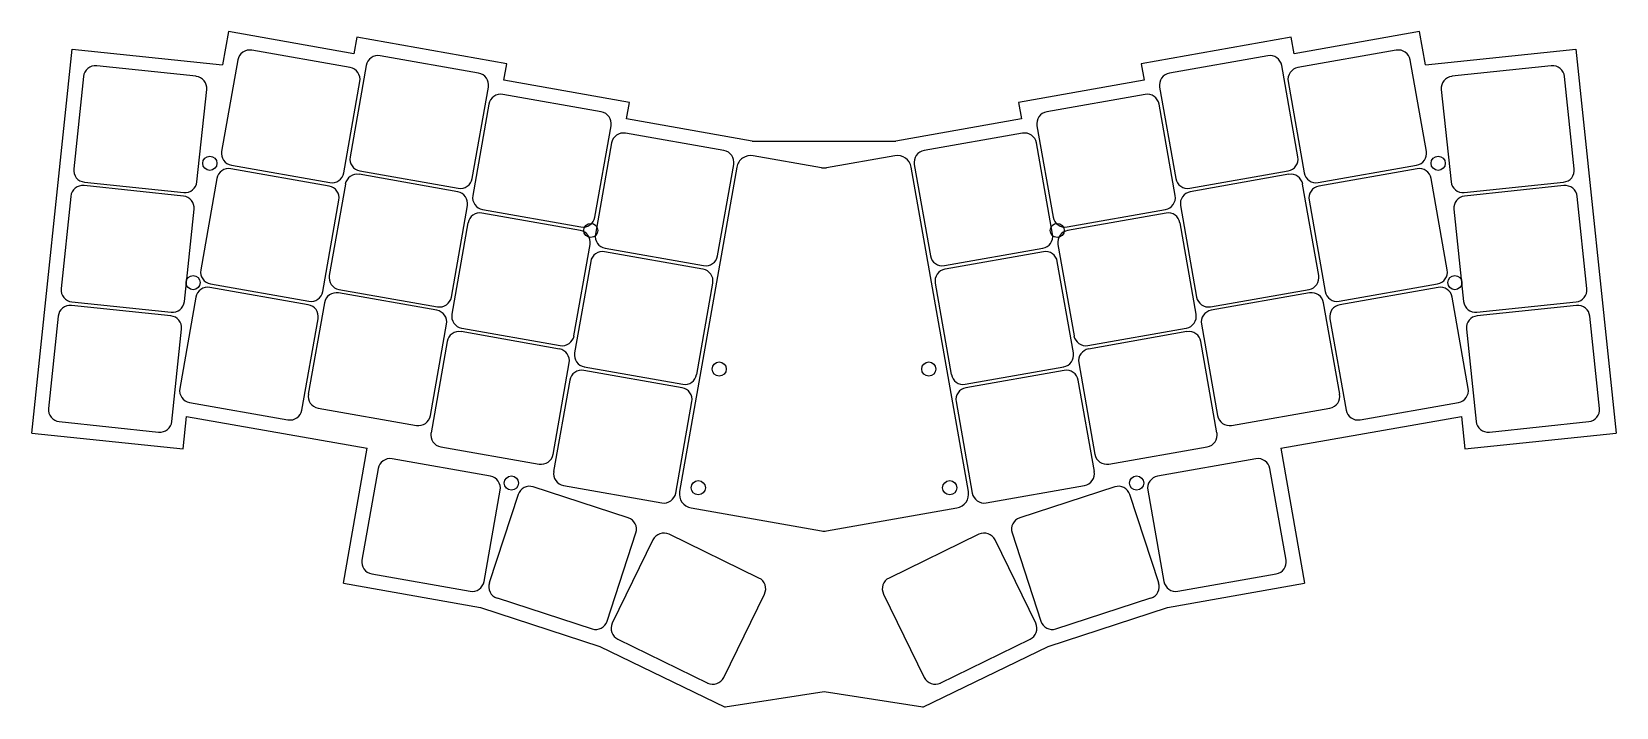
# Model space of a CAD drawing. Header units: millimetres. Extents: x 95 to 319, y -160 to -64.
import ezdxf

# ---------------------------------------------------------------- set-up
doc = ezdxf.new("R2010")
doc.units = ezdxf.units.MM

msp = doc.modelspace()

# ---------------------------------------------------------------- linework, layer by layer
for p, q in [((122.9, -64.2), (122.07, -68.89)), ((140.62, -67.33), (122.9, -64.2)), ((291.04, -64.2), (273.32, -67.33)), ((291.87, -68.89), (291.04, -64.2)), ((95.14, -120.86), (100.84, -66.66)), ((100.84, -66.66), (122.07, -68.89)), ((140.08, -69.26), (126.19, -66.82)), ((141.03, -64.99), (140.62, -67.33)), ((162.21, -68.72), (141.03, -64.99)), ((272.91, -64.99), (251.73, -68.72)), ((273.32, -67.33), (272.91, -64.99)), ((287.75, -66.82), (273.86, -69.26)), ((291.87, -68.89), (313.1, -66.66)), ((313.1, -66.66), (318.8, -120.86)), ((118.33, -70.5), (104.31, -69.03)), ((124.22, -68.2), (121.95, -81.1)), ((142.36, -68.98), (140.09, -81.88)), ((158.22, -70.05), (144.33, -67.6)), ((161.8, -71.06), (162.21, -68.72)), ((251.73, -68.72), (252.14, -71.06)), ((269.61, -67.6), (255.72, -70.05)), ((273.85, -81.88), (271.58, -68.98)), ((291.99, -81.1), (289.72, -68.2)), ((309.63, -69.03), (295.61, -70.5)), ((102.44, -70.54), (101.07, -83.57)), ((139.18, -84.14), (141.46, -71.23)), ((179.52, -74.19), (161.8, -71.06)), ((252.14, -71.06), (234.42, -74.19)), ((272.48, -71.23), (274.76, -84.14)), ((312.87, -83.57), (311.5, -70.54)), ((118.47, -85.4), (119.84, -72.37)), ((157.32, -84.92), (159.6, -72.02)), ((175.53, -75.52), (161.65, -73.07)), ((252.29, -73.07), (238.41, -75.52)), ((254.34, -72.02), (256.62, -84.92)), ((294.1, -72.37), (295.47, -85.4)), ((159.68, -74.45), (157.4, -87.35)), ((179.11, -76.53), (179.52, -74.19)), ((234.42, -74.19), (234.83, -76.53)), ((256.54, -87.35), (254.26, -74.45)), ((174.64, -90.39), (176.91, -77.49)), ((196.84, -79.65), (179.11, -76.53)), ((234.83, -76.53), (217.1, -79.65)), ((237.03, -77.49), (239.3, -90.39)), ((176.99, -79.91), (174.72, -92.81)), ((192.85, -80.98), (178.96, -78.53)), ((196.84, -79.65), (217.1, -79.65)), ((234.98, -78.53), (221.09, -80.98)), ((239.22, -92.81), (236.95, -79.91)), ((206.62, -83.41), (196.98, -81.71)), ((216.96, -81.71), (207.32, -83.41)), ((121.27, -84.94), (119, -97.84)), ((137.13, -86.01), (123.24, -83.56)), ((123.33, -83.07), (137.21, -85.51)), ((155.27, -86.79), (141.38, -84.34)), ((141.47, -83.85), (155.35, -86.3)), ((194.66, -83.33), (186.59, -129.13)), ((191.95, -95.85), (194.22, -82.95)), ((227.35, -129.13), (219.28, -83.33)), ((219.72, -82.95), (221.99, -95.85)), ((258.59, -86.3), (272.47, -83.85)), ((272.56, -84.34), (258.67, -86.79)), ((276.73, -85.51), (290.61, -83.07)), ((290.7, -83.56), (276.81, -86.01)), ((294.94, -97.84), (292.67, -84.94)), ((116.55, -87.41), (102.53, -85.94)), ((102.58, -85.44), (116.6, -86.91)), ((139.41, -85.72), (137.14, -98.62)), ((276.8, -98.62), (274.53, -85.72)), ((297.34, -86.91), (311.36, -85.44)), ((311.41, -85.94), (297.39, -87.41)), ((100.66, -87.45), (99.29, -100.48)), ((116.7, -102.31), (118.06, -89.28)), ((136.23, -100.88), (138.51, -87.98)), ((154.37, -101.66), (156.64, -88.76)), ((158.78, -89.32), (172.67, -91.77)), ((241.27, -91.77), (255.16, -89.32)), ((257.3, -88.76), (259.57, -101.66)), ((275.43, -87.98), (277.71, -100.88)), ((295.88, -89.28), (297.24, -102.31)), ((314.65, -100.48), (313.28, -87.45)), ((156.72, -91.19), (154.45, -104.09)), ((172.58, -92.26), (158.69, -89.81)), ((255.25, -89.81), (241.36, -92.26)), ((259.49, -104.09), (257.22, -91.19)), ((171.68, -107.13), (173.96, -94.23)), ((189.89, -97.72), (176.01, -95.27)), ((176.09, -94.78), (189.98, -97.23)), ((223.96, -97.23), (237.85, -94.78)), ((237.93, -95.27), (224.05, -97.72)), ((239.98, -94.23), (242.26, -107.13)), ((174.04, -96.65), (171.76, -109.55)), ((242.18, -109.55), (239.9, -96.65)), ((134.17, -102.75), (120.29, -100.3)), ((120.38, -99.81), (134.26, -102.26)), ((138.51, -100.59), (152.4, -103.04)), ((189, -112.59), (191.27, -99.69)), ((222.67, -99.69), (224.94, -112.59)), ((261.54, -103.04), (275.43, -100.59)), ((279.68, -102.26), (293.56, -99.81)), ((293.65, -100.3), (279.77, -102.75)), ((114.77, -104.32), (100.75, -102.84)), ((100.8, -102.35), (114.83, -103.82)), ((118.32, -101.68), (116.04, -114.58)), ((136.46, -102.47), (134.18, -115.37)), ((152.31, -103.54), (138.43, -101.09)), ((275.51, -101.09), (261.63, -103.54)), ((279.76, -115.37), (277.48, -102.47)), ((297.9, -114.58), (295.62, -101.68)), ((299.11, -103.82), (313.14, -102.35)), ((313.19, -102.84), (299.17, -104.32)), ((98.88, -104.36), (97.51, -117.39)), ((133.28, -117.62), (135.55, -104.72)), ((278.39, -104.72), (280.66, -117.62)), ((316.43, -117.39), (315.06, -104.36)), ((114.92, -119.22), (116.29, -106.19)), ((151.42, -118.41), (153.69, -105.5)), ((169.63, -109), (155.74, -106.55)), ((155.83, -106.06), (169.71, -108.51)), ((244.23, -108.51), (258.11, -106.06)), ((258.2, -106.55), (244.31, -109)), ((260.25, -105.5), (262.52, -118.41)), ((297.65, -106.19), (299.02, -119.22)), ((153.77, -107.93), (151.5, -120.83)), ((262.44, -120.83), (260.17, -107.93)), ((168.73, -123.87), (171.01, -110.97)), ((173.14, -111.52), (187.03, -113.97)), ((226.91, -113.97), (240.8, -111.52)), ((242.93, -110.97), (245.21, -123.87)), ((171.09, -113.39), (168.81, -126.3)), ((186.94, -114.46), (173.06, -112.02)), ((240.88, -112.02), (227, -114.46)), ((245.13, -126.3), (242.85, -113.39)), ((116.52, -123.1), (117, -118.51)), ((117, -118.51), (142.5, -123)), ((117.42, -116.55), (131.31, -119)), ((135.56, -117.34), (149.45, -119.78)), ((186.05, -129.33), (188.32, -116.43)), ((225.62, -116.43), (227.89, -129.33)), ((264.49, -119.78), (278.38, -117.34)), ((271.44, -123), (296.94, -118.51)), ((282.63, -119), (296.52, -116.55)), ((296.94, -118.51), (297.42, -123.1)), ((99.03, -119.25), (113.05, -120.73)), ((300.89, -120.73), (314.91, -119.25)), ((95.14, -120.86), (116.52, -123.1)), ((139.14, -142.08), (142.5, -123)), ((152.88, -122.8), (166.76, -125.25)), ((247.18, -125.25), (261.06, -122.8)), ((271.44, -123), (274.8, -142.08)), ((297.42, -123.1), (318.8, -120.86)), ((159.88, -126.96), (146, -124.51)), ((267.94, -124.51), (254.06, -126.96)), ((144.03, -125.89), (141.75, -138.79)), ((272.19, -138.79), (269.91, -125.89)), ((158.99, -141.83), (161.26, -128.92)), ((163.78, -129.55), (159.73, -142.01)), ((179.33, -132.82), (165.92, -128.46)), ((170.19, -128.27), (184.08, -130.71)), ((229.86, -130.71), (243.75, -128.27)), ((248.02, -128.46), (234.61, -132.82)), ((254.21, -142.01), (250.16, -129.55)), ((252.68, -128.92), (254.95, -141.83)), ((188.21, -131.44), (206.62, -134.69)), ((207.32, -134.69), (225.73, -131.44)), ((176.38, -147.42), (180.43, -134.96)), ((182.83, -135.93), (177.09, -147.71)), ((197.78, -141.33), (185.11, -135.15)), ((228.83, -135.15), (216.16, -141.33)), ((236.85, -147.71), (231.11, -135.93)), ((233.51, -134.96), (237.56, -147.42)), ((143.13, -140.76), (157.02, -143.2)), ((256.92, -143.2), (270.81, -140.76)), ((139.14, -142.08), (158.47, -145.49)), ((255.47, -145.49), (274.8, -142.08)), ((160.82, -144.15), (174.23, -148.51)), ((192.82, -155.38), (198.56, -143.61)), ((215.38, -143.61), (221.12, -155.38)), ((239.71, -148.51), (253.12, -144.15)), ((158.47, -145.49), (175.35, -150.98)), ((238.59, -150.98), (255.47, -145.49)), ((175.35, -150.98), (193, -159.58)), ((177.87, -149.98), (190.55, -156.16)), ((220.94, -159.58), (238.59, -150.98)), ((223.39, -156.16), (236.07, -149.98)), ((206.97, -157.41), (193, -159.58)), ((220.94, -159.58), (206.97, -157.41))]:
    msp.add_line(p, q)
for centre in [(120.28, -82.78), (293.66, -82.78), (174.05, -92.26), (239.89, -92.26), (117.92, -99.63), (296.02, -99.63), (192.18, -111.83), (221.76, -111.83), (162.85, -127.92), (251.09, -127.92), (189.23, -128.58), (224.71, -128.58)]:
    msp.add_circle(centre, 1)
for centre, radius, start, end in [((125.9, -68.49), 1.7, 80, 170), ((288.04, -68.49), 1.7, 10, 100), ((104.13, -70.72), 1.7, 84, 174), ((139.78, -70.94), 1.7, 350, 80), ((144.04, -69.28), 1.7, 80, 170), ((269.9, -69.28), 1.7, 10, 100), ((274.16, -70.94), 1.7, 100, 190), ((309.81, -70.72), 1.7, 6, 96), ((118.15, -72.2), 1.7, 354, 84), ((157.92, -71.73), 1.7, 350, 80), ((256.02, -71.73), 1.7, 100, 190), ((295.79, -72.2), 1.7, 96, 186), ((161.35, -74.74), 1.7, 80, 170), ((252.59, -74.74), 1.7, 10, 100), ((175.24, -77.19), 1.7, 350, 80), ((238.7, -77.19), 1.7, 100, 190), ((178.66, -80.21), 1.7, 80, 170), ((235.28, -80.21), 1.7, 10, 100), ((123.62, -81.39), 1.7, 170, 260), ((141.76, -82.18), 1.7, 170, 260), ((192.55, -82.65), 1.7, 350, 80), ((196.63, -83.68), 2, 80, 170), ((217.31, -83.68), 2, 10, 100), ((221.39, -82.65), 1.7, 100, 190), ((272.18, -82.18), 1.7, 280, 10), ((290.32, -81.39), 1.7, 280, 10), ((102.76, -83.75), 1.7, 174, 264), ((122.95, -85.23), 1.7, 80, 170), ((137.51, -83.84), 1.7, 260, 350), ((141.08, -86.02), 1.7, 80, 170), ((155.65, -84.63), 1.7, 260, 350), ((206.97, -81.44), 2, 260, 280), ((258.29, -84.63), 1.7, 190, 280), ((272.86, -86.02), 1.7, 10, 100), ((276.43, -83.84), 1.7, 190, 280), ((290.99, -85.23), 1.7, 10, 100), ((311.18, -83.75), 1.7, 276, 6), ((102.35, -87.63), 1.7, 84, 174), ((116.78, -85.22), 1.7, 264, 354), ((136.83, -87.68), 1.7, 350, 80), ((154.97, -88.47), 1.7, 350, 80), ((258.97, -88.47), 1.7, 100, 190), ((277.11, -87.68), 1.7, 100, 190), ((297.16, -85.22), 1.7, 186, 276), ((311.59, -87.63), 1.7, 6, 96), ((116.37, -89.1), 1.7, 354, 84), ((159.08, -87.64), 1.7, 170, 260), ((254.86, -87.64), 1.7, 280, 10), ((297.57, -89.1), 1.7, 96, 186), ((158.4, -91.48), 1.7, 80, 170), ((172.96, -90.09), 1.7, 260, 350), ((240.98, -90.09), 1.7, 190, 280), ((255.54, -91.48), 1.7, 10, 100), ((172.28, -93.93), 1.7, 350, 80), ((176.39, -93.11), 1.7, 170, 260), ((237.55, -93.11), 1.7, 280, 10), ((241.66, -93.93), 1.7, 100, 190), ((175.71, -96.95), 1.7, 80, 170), ((190.28, -95.56), 1.7, 260, 350), ((223.66, -95.56), 1.7, 190, 280), ((238.23, -96.95), 1.7, 10, 100), ((120.67, -98.13), 1.7, 170, 260), ((189.6, -99.4), 1.7, 350, 80), ((224.34, -99.4), 1.7, 100, 190), ((293.27, -98.13), 1.7, 280, 10), ((100.98, -100.66), 1.7, 174, 264), ((119.99, -101.97), 1.7, 80, 170), ((138.81, -98.92), 1.7, 170, 260), ((275.13, -98.92), 1.7, 280, 10), ((293.95, -101.97), 1.7, 10, 100), ((312.96, -100.66), 1.7, 276, 6), ((100.57, -104.54), 1.7, 84, 174), ((115, -102.13), 1.7, 264, 354), ((133.88, -104.42), 1.7, 350, 80), ((134.56, -100.58), 1.7, 260, 350), ((138.13, -102.76), 1.7, 80, 170), ((152.7, -101.37), 1.7, 260, 350), ((261.24, -101.37), 1.7, 190, 280), ((275.81, -102.76), 1.7, 10, 100), ((279.38, -100.58), 1.7, 190, 280), ((280.06, -104.42), 1.7, 100, 190), ((298.94, -102.13), 1.7, 186, 276), ((313.37, -104.54), 1.7, 6, 96), ((114.6, -106.01), 1.7, 354, 84), ((152.02, -105.21), 1.7, 350, 80), ((156.12, -104.38), 1.7, 170, 260), ((257.82, -104.38), 1.7, 280, 10), ((261.92, -105.21), 1.7, 100, 190), ((299.34, -106.01), 1.7, 96, 186), ((155.45, -108.23), 1.7, 80, 170), ((170.01, -106.83), 1.7, 260, 350), ((243.93, -106.83), 1.7, 190, 280), ((258.49, -108.23), 1.7, 10, 100), ((169.33, -110.67), 1.7, 350, 80), ((173.44, -109.85), 1.7, 170, 260), ((240.5, -109.85), 1.7, 280, 10), ((244.61, -110.67), 1.7, 100, 190), ((172.76, -113.69), 1.7, 80, 170), ((187.32, -112.3), 1.7, 260, 350), ((226.62, -112.3), 1.7, 190, 280), ((241.18, -113.69), 1.7, 10, 100), ((117.72, -114.88), 1.7, 170, 260), ((135.86, -115.66), 1.7, 170, 260), ((186.65, -116.14), 1.7, 350, 80), ((227.29, -116.14), 1.7, 100, 190), ((278.08, -115.66), 1.7, 280, 10), ((296.22, -114.88), 1.7, 280, 10), ((99.2, -117.56), 1.7, 174, 264), ((131.6, -117.32), 1.7, 260, 350), ((149.74, -118.11), 1.7, 260, 350), ((264.2, -118.11), 1.7, 190, 280), ((282.34, -117.32), 1.7, 190, 280), ((314.74, -117.56), 1.7, 276, 6), ((113.23, -119.04), 1.7, 264, 354), ((300.71, -119.04), 1.7, 186, 276), ((153.17, -121.13), 1.7, 170, 260), ((260.77, -121.13), 1.7, 280, 10), ((145.7, -126.18), 1.7, 80, 170), ((167.06, -123.57), 1.7, 260, 350), ((246.88, -123.57), 1.7, 190, 280), ((268.24, -126.18), 1.7, 10, 100), ((159.59, -128.63), 1.7, 350, 80), ((170.49, -126.59), 1.7, 170, 260), ((243.45, -126.59), 1.7, 280, 10), ((254.35, -128.63), 1.7, 100, 190), ((165.4, -130.08), 1.7, 72, 162), ((184.37, -129.04), 1.7, 260, 350), ((188.56, -129.47), 2, 170, 260), ((225.38, -129.47), 2, 280, 10), ((229.57, -129.04), 1.7, 190, 280), ((248.54, -130.08), 1.7, 18, 108), ((178.81, -134.44), 1.7, 342, 72), ((235.13, -134.44), 1.7, 108, 198), ((184.36, -136.68), 1.7, 64, 154), ((206.97, -132.72), 2, 260, 280), ((229.58, -136.68), 1.7, 26, 116), ((143.43, -139.08), 1.7, 170, 260), ((270.51, -139.08), 1.7, 280, 10), ((157.31, -141.53), 1.7, 260, 350), ((161.35, -142.54), 1.7, 162, 252), ((197.04, -142.86), 1.7, 334, 64), ((216.9, -142.86), 1.7, 116, 206), ((252.59, -142.54), 1.7, 288, 18), ((256.63, -141.53), 1.7, 190, 280), ((174.76, -146.89), 1.7, 252, 342), ((239.18, -146.89), 1.7, 198, 288), ((178.62, -148.45), 1.7, 154, 244), ((235.32, -148.45), 1.7, 296, 26), ((191.29, -154.63), 1.7, 244, 334), ((222.65, -154.63), 1.7, 206, 296)]:
    msp.add_arc(centre, radius, start, end)

doc.saveas('drawing.dxf')
